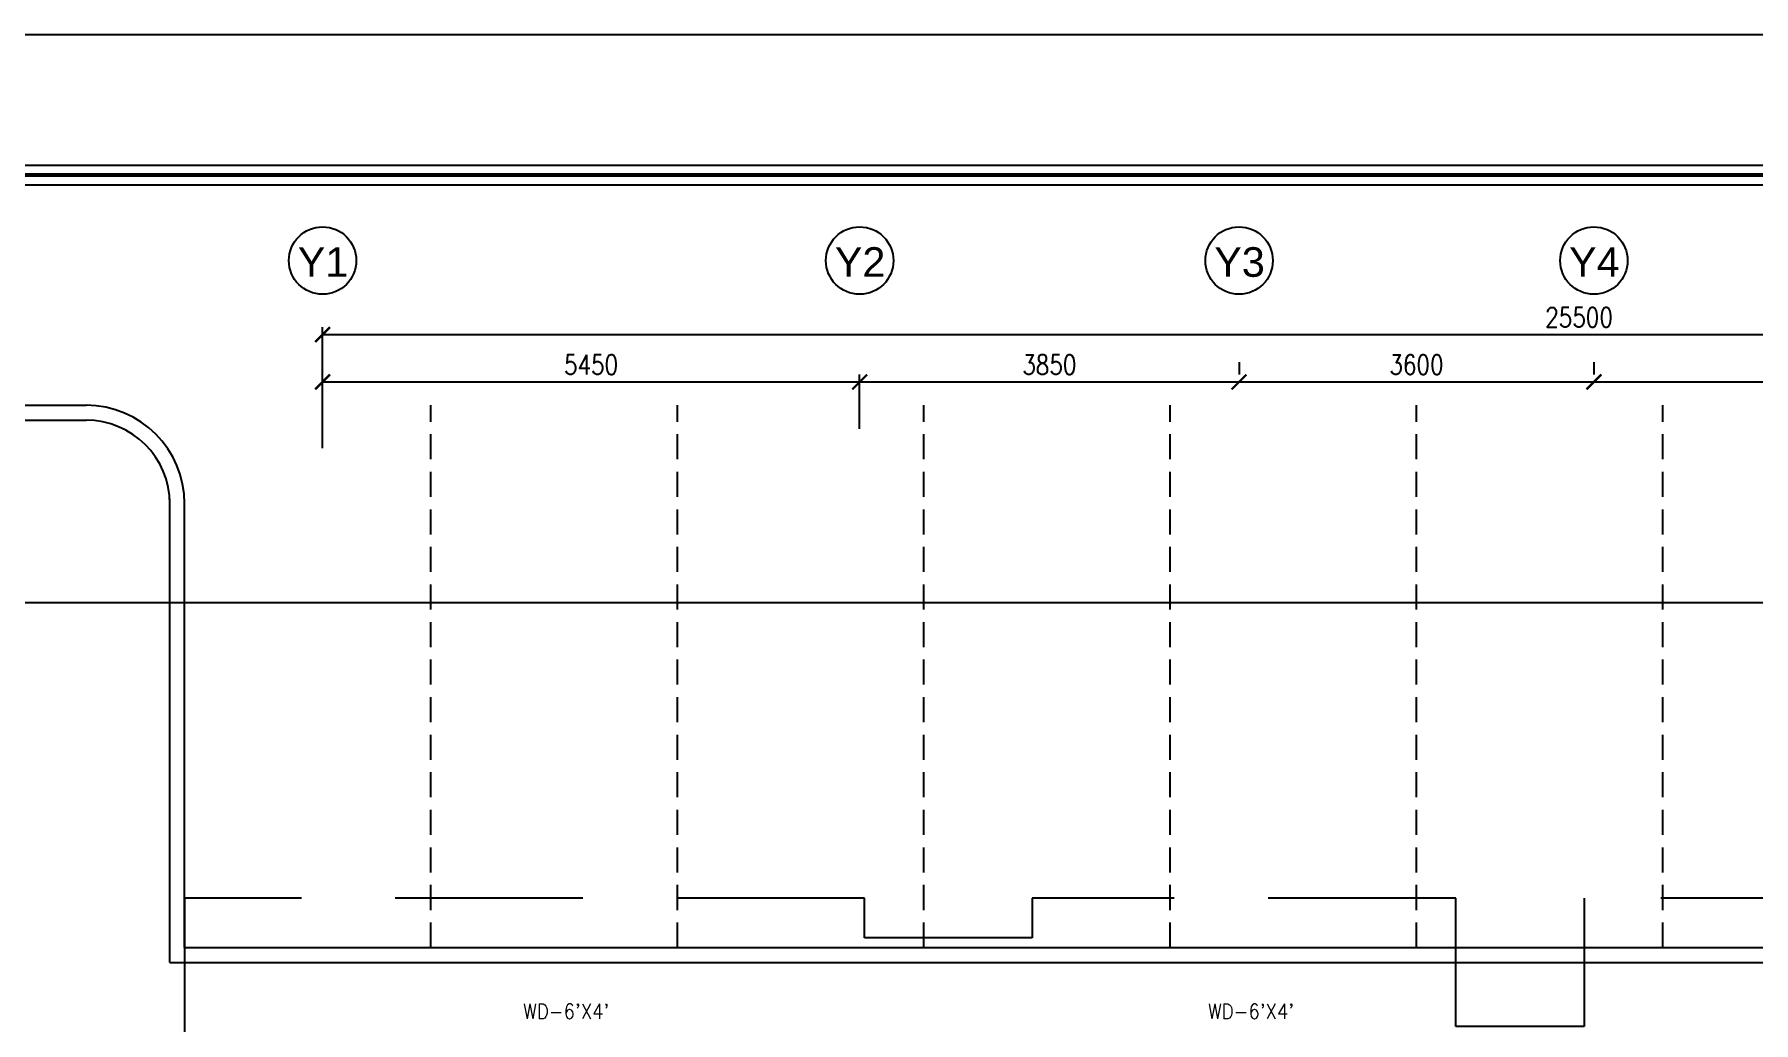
# Model space of a CAD drawing. Header units: millimetres. Extents: x -1288794 to 2153086, y -2701644 to -1428868.
# Drawn here: x 1822061 to 1839506, y -1473241 to -1463218 of the extents above; entities that cross this region are included whole.
import ezdxf
from ezdxf.enums import TextEntityAlignment as Align

# ---------------------------------------------------------------- set-up
doc = ezdxf.new("R2010")
doc.units = ezdxf.units.MM
doc.header["$LTSCALE"] = 100
doc.header["$PDMODE"] = 34
for name, pattern in [('CENTER', [50.8, 31.75, -6.35, 6.35, -6.35]), ('DASHED', [19.05, 12.7, -6.35]), ('DASHED2', [9.525, 6.35, -3.175])]:
    doc.linetypes.add(name, pattern=pattern)
for name, color, linetype in [('A-ANNO-DIMS', 1, 'Continuous'), ('A-ANNO-SYMB', 33, 'Continuous'), ('A-ANNO-TEXT', 8, 'Continuous'), ('A-AREA', 8, 'CENTER'), ('A-FLOR-OVHD', 4, 'DASHED2'), ('L-WALK', 8, 'Continuous'), ('LOGO LINE', 7, 'Continuous'), ('LOGO1LINE', 7, 'Continuous')]:
    doc.layers.add(name, color=color, linetype=linetype)
doc.styles.add('ROMANS', font='romans.shx', dxfattribs={"width": 0.8})
doc.styles.add('SANSSERIF', font='sas_____.pfb')
doc.dimstyles.new('100 of DIM2', dxfattribs={"dimscale": 0, "dimtxt": 200, "dimasz": 150, "dimexe": 75, "dimexo": 200, "dimgap": 75, "dimtad": 1, "dimdec": 0, "dimrnd": 5, "dimzin": 0, "dimdsep": 46, "dimtxsty": 'ROMANS', "dimblk": 'ARCHTICK', "dimcen": 100, "dimclrd": 94, "dimclre": 94, "dimclrt": 2, "dimadec": 0, "dimazin": 0, "dimtfac": 1, "dimtdec": 0, "dimtofl": 0, "dimtmove": 2, "dimatfit": 3, "dimldrblk": 'OPEN90', "dimfxl": 75, "dimtolj": 1, "dimtzin": 0, "dimarcsym": 0})

# ---------------------------------------------------------------- blocks, each defined once
blk = doc.blocks.new('_ArchTick')
at = {"color": 0, "linetype": 'ByBlock', "const_width": 0.15}
blk.add_lwpolyline([(-0.5, -0.5), (0.5, 0.5)], dxfattribs=at)
blk = doc.blocks.new('*D671')
at = {"layer": 'A-ANNO-DIMS', "color": 94, "lineweight": -2, "ltscale": 3, "transparency": 16777216}
for p, q in [((1834285, -1466543), (1834285, -1466668)), ((1837885, -1466543), (1837885, -1466668)), ((1834285, -1466743), (1837885, -1466743))]:
    blk.add_line(p, q, dxfattribs=at)
at = {"layer": 'Defpoints', "color": 0, "ltscale": 3, "transparency": 16777216}
for p in [(1834285, -1466743), (1837885, -1466743), (1837885, -1466743)]:
    blk.add_point(p, dxfattribs=at)
at = {"layer": 'A-ANNO-DIMS', "color": 94, "lineweight": -2, "ltscale": 3, "transparency": 16777216, "xscale": 150, "yscale": 150, "zscale": 150, "rotation": 180}
blk.add_blockref('_ArchTick', (1834285, -1466743), dxfattribs=at)
at = {"layer": 'A-ANNO-DIMS', "color": 94, "lineweight": -2, "ltscale": 3, "transparency": 16777216, "xscale": 150, "yscale": 150, "zscale": 150}
blk.add_blockref('_ArchTick', (1837885, -1466743), dxfattribs=at)
at = {"layer": 'A-ANNO-DIMS', "color": 2, "ltscale": 3, "transparency": 16777216, "insert": (1836085, -1466568), "char_height": 200, "attachment_point": 5, "style": 'ROMANS'}
blk.add_mtext('\\A1;3600', dxfattribs=at)
blk = doc.blocks.new('_Open90')
at = {"color": 0, "linetype": 'ByBlock', "lineweight": -2}
for p, q in [((0, 0), (-1, 0)), ((-0.5, 0.5), (0, 0)), ((0, 0), (-0.5, -0.5))]:
    blk.add_line(p, q, dxfattribs=at)
blk = doc.blocks.new('*D673')
at = {"layer": 'A-ANNO-DIMS', "color": 94, "lineweight": -2, "ltscale": 3, "transparency": 16777216}
for p, q in [((1824985, -1467218), (1824985, -1466668)), ((1824985, -1466743), (1830435, -1466743)), ((1830435, -1467218), (1830435, -1466668))]:
    blk.add_line(p, q, dxfattribs=at)
at = {"layer": 'Defpoints', "color": 0, "ltscale": 3, "transparency": 16777216}
for p in [(1830435, -1466743), (1824985, -1467418), (1830435, -1467418)]:
    blk.add_point(p, dxfattribs=at)
at = {"layer": 'A-ANNO-DIMS', "color": 94, "lineweight": -2, "ltscale": 3, "transparency": 16777216, "xscale": 150, "yscale": 150, "zscale": 150, "rotation": 180}
blk.add_blockref('_ArchTick', (1824985, -1466743), dxfattribs=at)
at = {"layer": 'A-ANNO-DIMS', "color": 94, "lineweight": -2, "ltscale": 3, "transparency": 16777216, "xscale": 150, "yscale": 150, "zscale": 150}
blk.add_blockref('_ArchTick', (1830435, -1466743), dxfattribs=at)
at = {"layer": 'A-ANNO-DIMS', "color": 2, "ltscale": 3, "transparency": 16777216, "insert": (1827710, -1466568), "char_height": 200, "attachment_point": 5, "style": 'ROMANS'}
blk.add_mtext('\\A1;5450', dxfattribs=at)
blk = doc.blocks.new('*D674')
at = {"layer": 'A-ANNO-DIMS', "color": 94, "lineweight": -2, "ltscale": 3, "transparency": 16777216}
for p, q in [((1834285, -1466543), (1834285, -1466668)), ((1830435, -1467218), (1830435, -1466668)), ((1830435, -1466743), (1834285, -1466743))]:
    blk.add_line(p, q, dxfattribs=at)
at = {"layer": 'Defpoints', "color": 0, "ltscale": 3, "transparency": 16777216}
for p in [(1834285, -1466743), (1834285, -1466743), (1830435, -1467418)]:
    blk.add_point(p, dxfattribs=at)
at = {"layer": 'A-ANNO-DIMS', "color": 94, "lineweight": -2, "ltscale": 3, "transparency": 16777216, "xscale": 150, "yscale": 150, "zscale": 150, "rotation": 180}
blk.add_blockref('_ArchTick', (1830435, -1466743), dxfattribs=at)
at = {"layer": 'A-ANNO-DIMS', "color": 94, "lineweight": -2, "ltscale": 3, "transparency": 16777216, "xscale": 150, "yscale": 150, "zscale": 150}
blk.add_blockref('_ArchTick', (1834285, -1466743), dxfattribs=at)
at = {"layer": 'A-ANNO-DIMS', "color": 2, "ltscale": 3, "transparency": 16777216, "insert": (1832360, -1466568), "char_height": 200, "attachment_point": 5, "style": 'ROMANS'}
blk.add_mtext('\\A1;3850', dxfattribs=at)
blk = doc.blocks.new('*D675')
at = {"layer": 'A-ANNO-DIMS', "color": 94, "lineweight": -2, "ltscale": 3, "transparency": 16777216}
for p, q in [((1837885, -1466543), (1837885, -1466668)), ((1842835, -1466543), (1842835, -1466668)), ((1837885, -1466743), (1842835, -1466743))]:
    blk.add_line(p, q, dxfattribs=at)
at = {"layer": 'Defpoints', "color": 0, "ltscale": 3, "transparency": 16777216}
for p in [(1837885, -1466743), (1842835, -1466743), (1842835, -1466743)]:
    blk.add_point(p, dxfattribs=at)
at = {"layer": 'A-ANNO-DIMS', "color": 94, "lineweight": -2, "ltscale": 3, "transparency": 16777216, "xscale": 150, "yscale": 150, "zscale": 150, "rotation": 180}
blk.add_blockref('_ArchTick', (1837885, -1466743), dxfattribs=at)
at = {"layer": 'A-ANNO-DIMS', "color": 94, "lineweight": -2, "ltscale": 3, "transparency": 16777216, "xscale": 150, "yscale": 150, "zscale": 150}
blk.add_blockref('_ArchTick', (1842835, -1466743), dxfattribs=at)
at = {"layer": 'A-ANNO-DIMS', "color": 2, "ltscale": 3, "transparency": 16777216, "insert": (1840360, -1466568), "char_height": 200, "attachment_point": 5, "style": 'ROMANS'}
blk.add_mtext('\\A1;4950', dxfattribs=at)
blk = doc.blocks.new('*D676')
at = {"layer": 'A-ANNO-DIMS', "color": 94, "lineweight": -2, "ltscale": 3, "transparency": 16777216}
for p, q in [((1824985, -1467413), (1824985, -1466188)), ((1850485, -1467413), (1850485, -1466188)), ((1824985, -1466263), (1850485, -1466263))]:
    blk.add_line(p, q, dxfattribs=at)
at = {"layer": 'Defpoints', "color": 0, "ltscale": 3, "transparency": 16777216}
for p in [(1850485, -1466263), (1824985, -1467613), (1850485, -1467613)]:
    blk.add_point(p, dxfattribs=at)
at = {"layer": 'A-ANNO-DIMS', "color": 94, "lineweight": -2, "ltscale": 3, "transparency": 16777216, "xscale": 150, "yscale": 150, "zscale": 150, "rotation": 180}
blk.add_blockref('_ArchTick', (1824985, -1466263), dxfattribs=at)
at = {"layer": 'A-ANNO-DIMS', "color": 94, "lineweight": -2, "ltscale": 3, "transparency": 16777216, "xscale": 150, "yscale": 150, "zscale": 150}
blk.add_blockref('_ArchTick', (1850485, -1466263), dxfattribs=at)
at = {"layer": 'A-ANNO-DIMS', "color": 2, "ltscale": 3, "transparency": 16777216, "insert": (1837735, -1466088), "char_height": 200, "attachment_point": 5, "style": 'ROMANS'}
blk.add_mtext('\\A1;25500', dxfattribs=at)

msp = doc.modelspace()

# ---------------------------------------------------------------- linework, layer by layer
at = {"layer": 'A-ANNO-SYMB', "ltscale": 3}
for centre in [(1824985.3, -1465511.7), (1830435.3, -1465511.7), (1834285.3, -1465511.7), (1837885.3, -1465511.7)]:
    msp.add_circle(centre, 342.2, dxfattribs=at)
at = {"layer": 'A-AREA', "ltscale": 15}
msp.add_line((1820585.3, -1468979.9), (1852685.3, -1468979.9), dxfattribs=at)
at = {"layer": 'A-FLOR-OVHD', "ltscale": 3}
msp.add_lwpolyline([(1846185.3, -1471979.9), (1837785.3, -1471979.9), (1837785.3, -1473279.9), (1836485.3, -1473279.9), (1836485.3, -1471979.9), (1832185.3, -1471979.9), (1832185.3, -1472379.9), (1830485.3, -1472379.9), (1830485.3, -1471979.9), (1823585.3, -1471979.9), (1823585.3, -1481629.9), (1822585.3, -1481629.9), (1822585.3, -1486129.9)], dxfattribs=at)
at = {"layer": 'L-WALK', "ltscale": 15}
for p, q in [((1820171, -1466979.9), (1822585.3, -1466979.9)), ((1820171, -1467129.9), (1822585.3, -1467129.9))]:
    msp.add_line(p, q, dxfattribs=at)
at = {"layer": 'L-WALK', "linetype": 'DASHED', "ltscale": 0.2}
for p, q in [((1826085.3, -1472479.9), (1826085.3, -1466979.9)), ((1828585.3, -1472479.9), (1828585.3, -1466979.9)), ((1831085.3, -1472479.9), (1831085.3, -1466979.9)), ((1833585.3, -1472479.9), (1833585.3, -1466979.9)), ((1836085.3, -1472479.9), (1836085.3, -1466979.9)), ((1838585.3, -1472479.9), (1838585.3, -1466979.9))]:
    msp.add_line(p, q, dxfattribs=at)
at = {"layer": 'L-WALK', "ltscale": 3}
for p, q in [((1823435.3, -1472629.9), (1823435.3, -1467928.6)), ((1823585.3, -1472479.9), (1823585.3, -1467928.6)), ((1823585.3, -1472479.9), (1846085.3, -1472479.9)), ((1823435.3, -1472629.9), (1846230.3, -1472629.9))]:
    msp.add_line(p, q, dxfattribs=at)
for radius in [1000, 850]:
    msp.add_arc((1822585.3, -1467979.9), radius, 0, 90, dxfattribs=at)
at = {"layer": 'LOGO LINE'}
msp.add_lwpolyline([(1879121.4, -1518905.1), (1800363.4, -1518905.1), (1800363.4, -1463217.6), (1879121.4, -1463217.6)], close=True, dxfattribs=at)
at = {"layer": 'LOGO1LINE'}
for points in [[(1877795.5, -1517579.2), (1801689.3, -1517579.2), (1801689.3, -1464543.5), (1877795.5, -1464543.5)], [(1867486.8, -1517380.3), (1801888.2, -1517380.3), (1801888.2, -1464742.4), (1867486.8, -1464742.4)]]:
    msp.add_lwpolyline(points, close=True, dxfattribs=at)
at = {"layer": 'LOGO1LINE', "const_width": 39.8}
msp.add_lwpolyline([(1877696.1, -1517479.8), (1801788.7, -1517479.8), (1801788.7, -1464642.9), (1877696.1, -1464642.9)], close=True, dxfattribs=at)

# ---------------------------------------------------------------- texts
at = {"layer": 'A-ANNO-TEXT', "style": 'SANSSERIF'}
for s, p in [('Y1', (1824989.9, -1465676.3)), ('Y2', (1830439.9, -1465676.3)), ('Y3', (1834289.9, -1465676.3)), ('Y4', (1837889.9, -1465676.3))]:
    msp.add_text(s, height=300, dxfattribs=at).set_placement(p, align=Align.CENTER)
at = {"layer": 'A-ANNO-TEXT', "style": 'ROMANS', "width": 0.9}
for p in [(1827020.3, -1473201.8), (1833969.3, -1473201.8)]:
    msp.add_text("WD-6'X4'", height=150, dxfattribs=at).set_placement(p)

# ---------------------------------------------------------------- dimensions: what is measured, and where the dimension line sits
at = {"layer": 'A-ANNO-DIMS', "ltscale": 3}
for base, p1, p2, picture, middle in [((1850485.3, -1466262.5), (1824985.3, -1467613.2), (1850485.3, -1467613.2), '*D676', (1837735.3, -1466087.5)), ((1830435.3, -1466742.7), (1824985.3, -1467418), (1830435.3, -1467418), '*D673', (1827710.3, -1466567.7)), ((1834285.3, -1466742.7), (1830435.3, -1467418), (1834285.3, -1466742.7), '*D674', (1832360.3, -1466567.7)), ((1837885.3, -1466742.7), (1834285.3, -1466742.7), (1837885.3, -1466742.7), '*D671', (1836085.3, -1466567.7)), ((1842835.3, -1466742.7), (1837885.3, -1466742.7), (1842835.3, -1466742.7), '*D675', (1840360.3, -1466567.7))]:
    dim = msp.add_linear_dim(base=base, p1=p1, p2=p2, dimstyle='100 of DIM2', override={"dimscale": 1}, dxfattribs=at)
    dim.commit()
    dim.dimension.update_dxf_attribs({"geometry": picture, "text_midpoint": middle})

doc.saveas('drawing.dxf')
